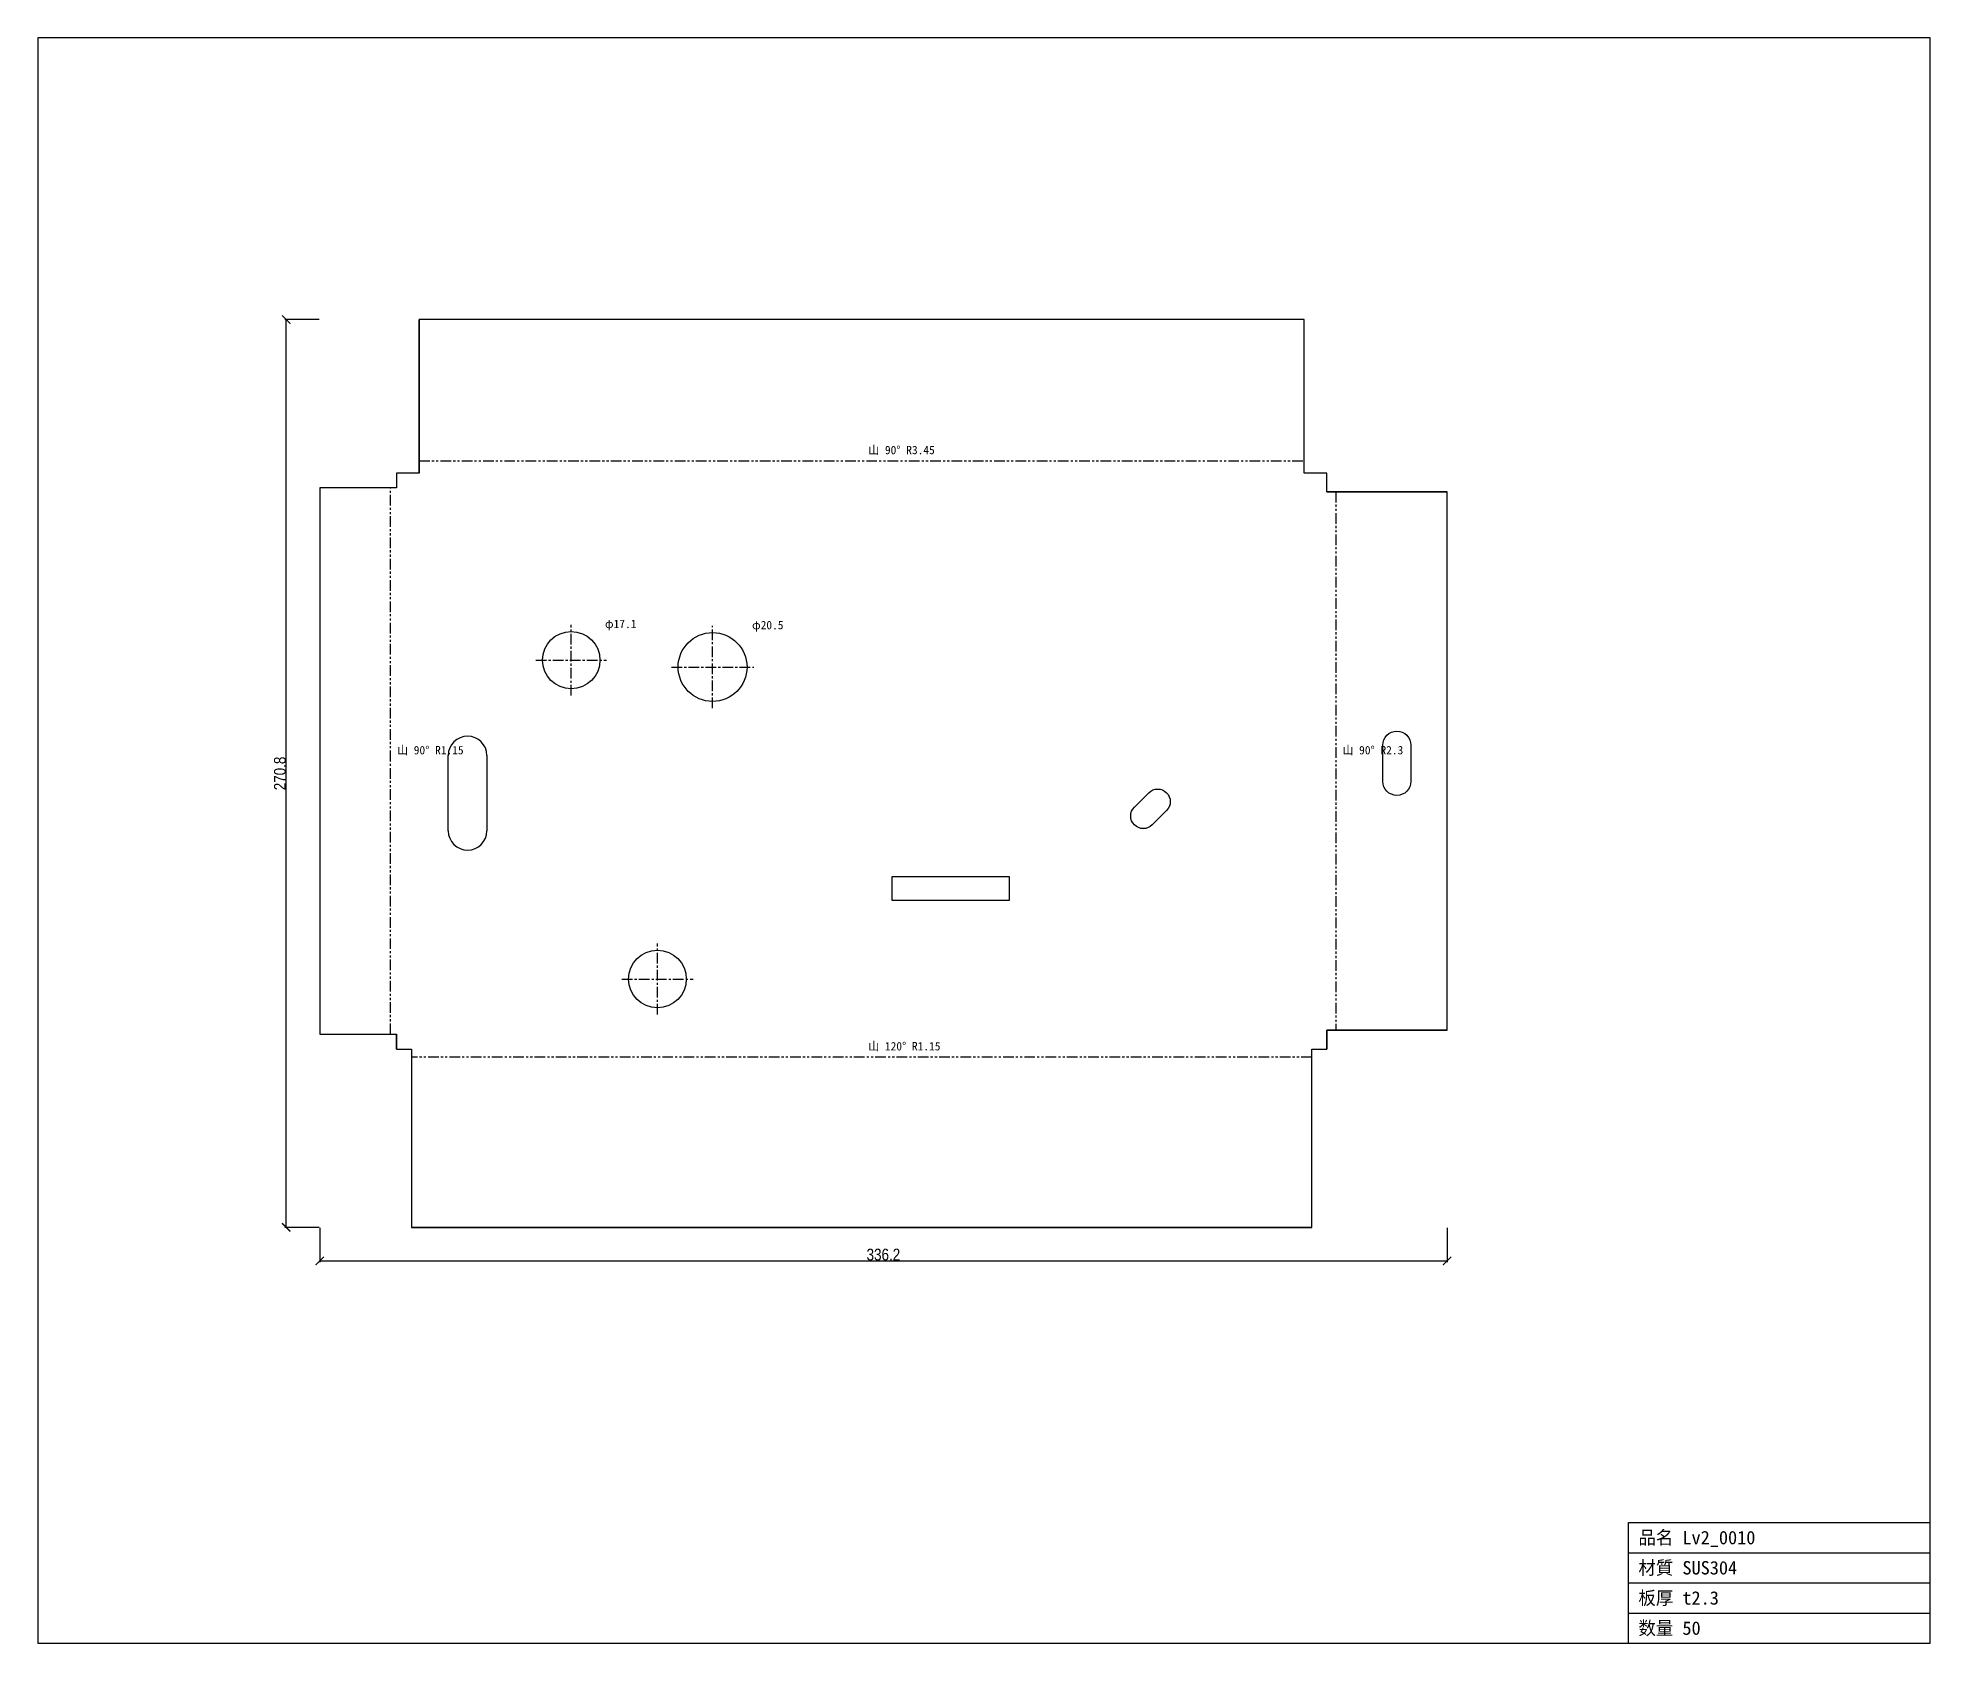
# Model space of a CAD drawing. Header units: millimetres. Extents: x -107 to 457, y -177 to 302.
import ezdxf

# ---------------------------------------------------------------- set-up
doc = ezdxf.new("R2010")
doc.units = ezdxf.units.MM
doc.linetypes.add('CENTER', pattern=[5.08, 3.175, -0.635, 0.635, -0.635])
doc.linetypes.add('PHANTOM', pattern=[6.35, 3.175, -0.635, 0.635, -0.635, 0.635, -0.635])
doc.styles.add('OpenSansCondensed-Light', font='OpenSansCondensed-Light.ttf')
doc.dimstyles.new('EZDXF', dxfattribs={"dimtxt": 0.25, "dimasz": 0.175, "dimexe": 0.375, "dimexo": 0.125, "dimgap": 0.1, "dimtad": 1, "dimlfac": 100, "dimzin": 12, "dimdsep": 46, "dimtxsty": 'OpenSansCondensed-Light', "dimblk": 'ARCHTICK', "dimcen": 2.5, "dimazin": 3, "dimtfac": 0.5, "dimtmove": 2, "dimatfit": 3})

# ---------------------------------------------------------------- blocks, each defined once
blk = doc.blocks.new('HOLE_D20_53')
blk.add_circle((0, 0), 10.27)
blk = doc.blocks.new('_ARCHTICK')
at = {"color": 0, "linetype": 'BYBLOCK', "const_width": 0.15}
blk.add_lwpolyline([(-0.5, -0.5), (0.5, 0.5)], dxfattribs=at)

msp = doc.modelspace()

# ---------------------------------------------------------------- linework, layer by layer
at = {"color": 7, "linetype": 'CONTINUOUS'}
for p, q in [((457.33, 301.66), (-106.96, 301.66)), ((-106.96, 301.66), (-106.96, -177.24)), ((457.33, -177.24), (457.33, 301.66)), ((270.64, 217.61), (6.75, 217.61)), ((6.75, 217.61), (6.75, 171.82)), ((6.75, 171.82), (6.75, 217.61)), ((270.64, 203.62), (270.63, 217.61)), ((270.64, 196.68), (270.64, 203.62)), ((270.64, 192.68), (270.64, 196.68)), ((270.64, 171.82), (270.64, 192.68)), ((6.75, 171.82), (0, 171.82)), ((0, 171.82), (0, 167.38)), ((277.39, 171.82), (270.64, 171.82)), ((277.39, 166.22), (277.39, 171.82)), ((0, 167.37), (-22.91, 167.37)), ((-22.91, 167.37), (-22.91, 4.45)), ((288.71, 166.22), (277.39, 166.22)), ((277.39, 166.22), (313.28, 166.22)), ((313.28, 166.22), (288.71, 166.22)), ((313.28, 101.65), (313.28, 166.22)), ((313.28, 93.49), (313.28, 101.65)), ((313.28, 38.28), (313.28, 93.49)), ((15.43, 65.11), (15.43, 87.57)), ((26.95, 87.57), (26.95, 77.87)), ((26.95, 77.87), (26.95, 74.58)), ((26.95, 74.58), (26.95, 73.32)), ((26.95, 73.32), (26.95, 65.11)), ((313.28, 5.6), (313.28, 38.28)), ((-22.91, 4.45), (0, 4.45)), ((0, 4.45), (0, 0)), ((0, 0), (0, 4.45)), ((0, 0), (4.45, 0)), ((4.45, 0), (4.45, -11.31)), ((272.94, -53.19), (272.94, 0)), ((272.94, 0), (277.39, 0)), ((277.39, 0), (277.39, 5.6)), ((277.39, 5.6), (277.39, 0)), ((277.39, 5.6), (285.79, 5.6)), ((313.28, 5.6), (277.39, 5.6)), ((285.79, 5.6), (302.41, 5.6)), ((302.41, 5.6), (304.05, 5.6)), ((304.05, 5.6), (313.28, 5.6)), ((4.45, -11.32), (4.45, -53.19)), ((4.45, -53.19), (272.93, -53.19)), ((272.94, -53.19), (4.45, -53.19)), ((367.33, -177.24), (367.33, -141.24)), ((367.33, -141.24), (457.33, -141.24)), ((367.33, -150.24), (457.33, -150.24)), ((367.33, -159.24), (457.33, -159.24)), ((367.33, -168.24), (457.33, -168.24)), ((-106.96, -177.24), (457.33, -177.24))]:
    msp.add_line(p, q, dxfattribs=at)
at = {"color": 3, "linetype": 'PHANTOM'}
for p, q in [((6.75, 175.44), (270.64, 175.44)), ((-1.81, 85.91), (-1.81, 167.37)), ((280.1, 166.22), (280.1, 5.6)), ((-1.81, 4.45), (-1.81, 85.91)), ((272.94, -2.41), (4.45, -2.41))]:
    msp.add_line(p, q, dxfattribs=at)
at = {"color": 1, "linetype": 'CENTER'}
for p, q in [((52.09, 105.44), (52.09, 126.58)), ((94.25, 101.69), (94.25, 126.22)), ((41.52, 116.01), (62.66, 116.01)), ((81.98, 113.96), (106.51, 113.96)), ((77.81, 10.27), (77.81, 31.49)), ((67.2, 20.88), (88.42, 20.88))]:
    msp.add_line(p, q, dxfattribs=at)
at = {"color": 7, "linetype": 'CONTINUOUS'}
for points in [[(302.48, 90.64), (302.48, 79.84, -1), (294.11, 79.84), (294.11, 90.64, -1)], [(220.03, 72.18), (224.32, 76.47, -1), (229.63, 71.17), (225.34, 66.87, -1)]]:
    msp.add_lwpolyline(points, format="xyb", close=True, dxfattribs=at)
msp.add_lwpolyline([(147.79, 44.3), (147.79, 51.52), (182.7, 51.52), (182.7, 44.3)], close=True, dxfattribs=at)
for centre, radius in [((52.09, 116.01), 8.57), ((77.81, 20.88), 8.61)]:
    msp.add_circle(centre, radius, dxfattribs=at)
for centre, start, end in [((21.19, 87.57), 0, 180), ((21.19, 65.11), 180, 0)]:
    msp.add_arc(centre, 5.76, start, end, dxfattribs=at)

# ---------------------------------------------------------------- block references
msp.add_blockref('HOLE_D20_53', (94.25, 113.96), dxfattribs=at)

# ---------------------------------------------------------------- texts
at = {"color": 2}
for s, height, p in [('山 90° R3.45', 2.5, (140.69, 177.44)), ('φ17.1', 2.5, (62.16, 125.58)), ('φ20.5', 2.5, (106.01, 125.22)), ('山 90° R1.15', 2.5, (0.19, 87.91)), ('山 90° R2.3', 2.5, (282.1, 87.91)), ('山 120° R1.15', 2.5, (140.69, -0.41)), ('品名 Lv2_0010', 4, (370.33, -147.74)), ('材質 SUS304', 4, (370.33, -156.74)), ('板厚 t2.3', 4, (370.33, -165.74)), ('数量 50', 4, (370.33, -174.74))]:
    msp.add_text(s, height=height, dxfattribs=at).set_placement(p)

# ---------------------------------------------------------------- dimensions: what is measured, and where the dimension line sits
at = {"color": 8}
msp.add_linear_dim(base=(-32.91, -53.19), p1=(-22.91, -53.19), p2=(-22.91, 217.61), angle=90, dimstyle='EZDXF', override={"dimtxt": 3.5, "dimasz": 2.5, "dimdec": 1, "dimlfac": 1}, dxfattribs=at).render()
msp.add_linear_dim(base=(-22.91, -63.19), p1=(-22.91, -53.19), p2=(313.28, -53.19), dimstyle='EZDXF', override={"dimtxt": 3.5, "dimasz": 2.5, "dimdec": 1, "dimlfac": 1}, dxfattribs=at).render()

doc.saveas('drawing.dxf')
